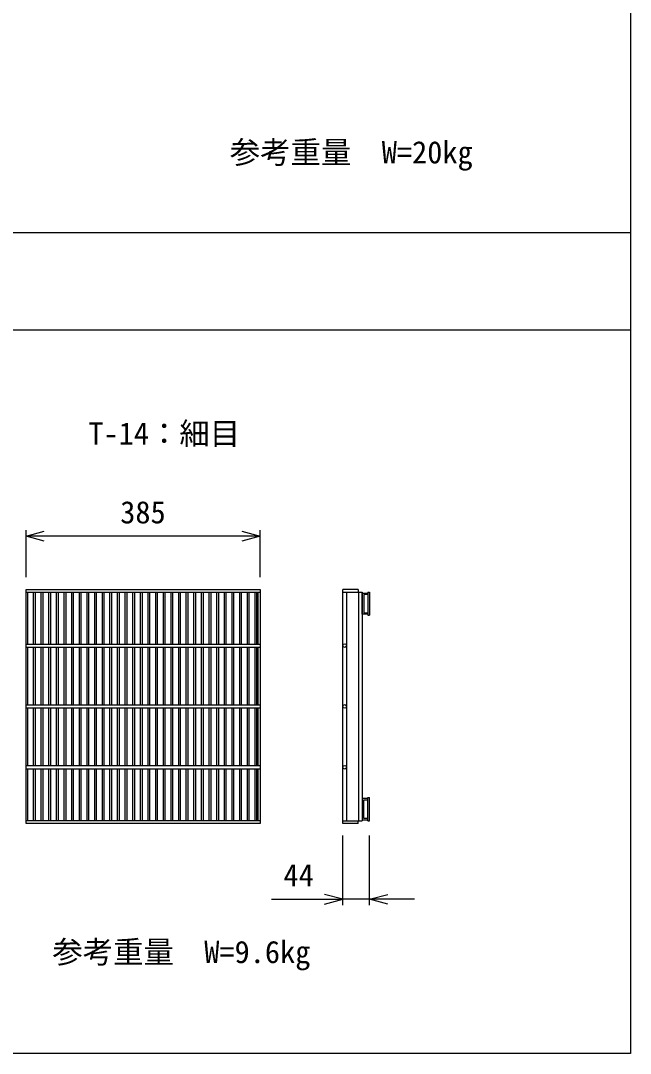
# Model space of a CAD drawing. Units: millimetres, scale not verified. Extents: x -10500 to 10500, y -7425 to 7425.
# Drawn here: x -3153 to -2150, y -1352 to 346 of the extents above; entities that cross this region are included whole.
import ezdxf
from ezdxf.enums import TextEntityAlignment as Align

# ---------------------------------------------------------------- set-up
doc = ezdxf.new("R2010")
doc.units = ezdxf.units.MM
doc.header["$LTSCALE"] = 25
for name, color, linetype, lineweight in [('0-1_DIM', 7, 'Continuous', 25), ('0-3_HATCH', 6, 'Continuous', 25), ('0-7_TXT', 7, 'Continuous', 25)]:
    doc.layers.add(name, color=color, linetype=linetype, lineweight=lineweight)
doc.styles.add('ＭＳ ゴシック', font='')
doc.styles.get('ＭＳ ゴシック').set_extended_font_data('MS Gothic')

msp = doc.modelspace()

# ---------------------------------------------------------------- linework, layer by layer
at = {"layer": '0-1_DIM'}
for p, q in [((-3144.36, -569.24), (-3144.36, -491.74)), ((-2759.36, -569.24), (-2759.36, -491.74)), ((-2759.36, -501.74), (-3144.36, -501.74)), ((-2623.04, -1108.96), (-2623.04, -994.24)), ((-2579.04, -1108.96), (-2579.04, -994.24)), ((-2740.3, -1098.96), (-2623.04, -1098.96)), ((-2579.04, -1098.96), (-2623.04, -1098.96)), ((-2505.08, -1098.96), (-2579.04, -1098.96))]:
    msp.add_line(p, q, dxfattribs=at)
for points in [[(-3114.36, -509.78), (-3144.36, -501.74), (-3114.36, -493.7)], [(-2789.36, -493.7), (-2759.36, -501.74), (-2789.36, -509.78)], [(-2653.04, -1107), (-2623.04, -1098.96), (-2653.04, -1090.92)], [(-2549.04, -1107), (-2579.04, -1098.96), (-2549.04, -1090.92)]]:
    msp.add_lwpolyline(points, dxfattribs=at)
at = {"layer": '0-3_HATCH'}
for p, q in [((-3144.36, -589.24), (-2759.36, -589.24)), ((-3144.36, -974.24), (-3144.36, -589.24)), ((-3144.36, -593.74), (-2759.36, -593.74)), ((-3141.36, -679.24), (-3141.36, -593.74)), ((-3131.8, -679.24), (-3131.8, -593.74)), ((-3128.8, -679.24), (-3128.8, -593.74)), ((-3119.24, -679.24), (-3119.24, -593.74)), ((-3116.24, -679.24), (-3116.24, -593.74)), ((-3106.68, -679.24), (-3106.68, -593.74)), ((-3103.68, -679.24), (-3103.68, -593.74)), ((-3094.12, -679.24), (-3094.12, -593.74)), ((-3091.12, -679.24), (-3091.12, -593.74)), ((-3081.56, -679.24), (-3081.56, -593.74)), ((-3078.56, -679.24), (-3078.56, -593.74)), ((-3069, -679.24), (-3069, -593.74)), ((-3066, -679.24), (-3066, -593.74)), ((-3056.44, -679.24), (-3056.44, -593.74)), ((-3053.44, -679.24), (-3053.44, -593.74)), ((-3043.88, -679.24), (-3043.88, -593.74)), ((-3040.88, -679.24), (-3040.88, -593.74)), ((-3031.32, -679.24), (-3031.32, -593.74)), ((-3028.32, -679.24), (-3028.32, -593.74)), ((-3018.76, -679.24), (-3018.76, -593.74)), ((-3015.76, -679.24), (-3015.76, -593.74)), ((-3006.2, -679.24), (-3006.2, -593.74)), ((-3003.2, -679.24), (-3003.2, -593.74)), ((-2993.64, -679.24), (-2993.64, -593.74)), ((-2990.64, -679.24), (-2990.64, -593.74)), ((-2981.08, -679.24), (-2981.08, -593.74)), ((-2978.08, -679.24), (-2978.08, -593.74)), ((-2968.52, -679.24), (-2968.52, -593.74)), ((-2965.52, -679.24), (-2965.52, -593.74)), ((-2955.96, -679.24), (-2955.96, -593.74)), ((-2952.96, -679.24), (-2952.96, -593.74)), ((-2943.4, -679.24), (-2943.4, -593.74)), ((-2940.4, -679.24), (-2940.4, -593.74)), ((-2930.84, -679.24), (-2930.84, -593.74)), ((-2927.84, -679.24), (-2927.84, -593.74)), ((-2918.28, -679.24), (-2918.28, -593.74)), ((-2915.28, -679.24), (-2915.28, -593.74)), ((-2905.72, -679.24), (-2905.72, -593.74)), ((-2902.72, -679.24), (-2902.72, -593.74)), ((-2893.16, -679.24), (-2893.16, -593.74)), ((-2890.16, -679.24), (-2890.16, -593.74)), ((-2880.6, -679.24), (-2880.6, -593.74)), ((-2877.6, -679.24), (-2877.6, -593.74)), ((-2868.04, -679.24), (-2868.04, -593.74)), ((-2865.04, -679.24), (-2865.04, -593.74)), ((-2855.48, -679.24), (-2855.48, -593.74)), ((-2852.48, -679.24), (-2852.48, -593.74)), ((-2842.92, -679.24), (-2842.92, -593.74)), ((-2839.92, -679.24), (-2839.92, -593.74)), ((-2830.36, -679.24), (-2830.36, -593.74)), ((-2827.36, -679.24), (-2827.36, -593.74)), ((-2817.8, -679.24), (-2817.8, -593.74)), ((-2814.8, -679.24), (-2814.8, -593.74)), ((-2805.24, -679.24), (-2805.24, -593.74)), ((-2802.24, -679.24), (-2802.24, -593.74)), ((-2792.68, -679.24), (-2792.68, -593.74)), ((-2789.68, -679.24), (-2789.68, -593.74)), ((-2780.12, -679.24), (-2780.12, -593.74)), ((-2777.12, -679.24), (-2777.12, -593.74)), ((-2767.56, -679.24), (-2767.56, -593.74)), ((-2764.56, -679.24), (-2764.56, -593.74)), ((-2762.36, -679.24), (-2762.36, -593.74)), ((-2759.36, -589.24), (-2759.36, -974.24)), ((-2598.04, -589.24), (-2623.04, -589.24)), ((-2623.04, -593.74), (-2591.04, -593.74)), ((-2617.04, -593.74), (-2617.04, -969.74)), ((-2598.04, -589.24), (-2598.04, -593.74)), ((-2597.04, -593.74), (-2597.04, -969.74)), ((-2591.04, -593.74), (-2591.04, -969.74)), ((-2582.04, -593.74), (-2582.04, -631.74)), ((-2582.04, -593.74), (-2579.04, -593.74)), ((-2579.04, -593.74), (-2579.04, -631.74)), ((-2591.04, -595.24), (-2582.04, -595.24)), ((-2591.04, -630.24), (-2591.04, -595.24)), ((-2582.04, -597.54), (-2588.74, -597.54)), ((-2588.74, -597.54), (-2588.74, -627.94)), ((-2588.74, -627.94), (-2582.04, -627.94)), ((-2582.04, -630.24), (-2591.04, -630.24)), ((-2582.04, -631.74), (-2579.04, -631.74)), ((-3144.36, -679.24), (-2759.36, -679.24)), ((-3144.36, -684.24), (-2759.36, -684.24)), ((-3141.36, -779.24), (-3141.36, -684.24)), ((-3131.8, -779.24), (-3131.8, -684.24)), ((-3128.8, -779.24), (-3128.8, -684.24)), ((-3119.24, -779.24), (-3119.24, -684.24)), ((-3116.24, -779.24), (-3116.24, -684.24)), ((-3106.68, -779.24), (-3106.68, -684.24)), ((-3103.68, -779.24), (-3103.68, -684.24)), ((-3094.12, -779.24), (-3094.12, -684.24)), ((-3091.12, -779.24), (-3091.12, -684.24)), ((-3081.56, -779.24), (-3081.56, -684.24)), ((-3078.56, -779.24), (-3078.56, -684.24)), ((-3069, -779.24), (-3069, -684.24)), ((-3066, -779.24), (-3066, -684.24)), ((-3056.44, -779.24), (-3056.44, -684.24)), ((-3053.44, -779.24), (-3053.44, -684.24)), ((-3043.88, -779.24), (-3043.88, -684.24)), ((-3040.88, -779.24), (-3040.88, -684.24)), ((-3031.32, -779.24), (-3031.32, -684.24)), ((-3028.32, -779.24), (-3028.32, -684.24)), ((-3018.76, -779.24), (-3018.76, -684.24)), ((-3015.76, -779.24), (-3015.76, -684.24)), ((-3006.2, -779.24), (-3006.2, -684.24)), ((-3003.2, -779.24), (-3003.2, -684.24)), ((-2993.64, -779.24), (-2993.64, -684.24)), ((-2990.64, -779.24), (-2990.64, -684.24)), ((-2981.08, -779.24), (-2981.08, -684.24)), ((-2978.08, -779.24), (-2978.08, -684.24)), ((-2968.52, -779.24), (-2968.52, -684.24)), ((-2965.52, -779.24), (-2965.52, -684.24)), ((-2955.96, -779.24), (-2955.96, -684.24)), ((-2952.96, -779.24), (-2952.96, -684.24)), ((-2943.4, -779.24), (-2943.4, -684.24)), ((-2940.4, -779.24), (-2940.4, -684.24)), ((-2930.84, -779.24), (-2930.84, -684.24)), ((-2927.84, -779.24), (-2927.84, -684.24)), ((-2918.28, -779.24), (-2918.28, -684.24)), ((-2915.28, -779.24), (-2915.28, -684.24)), ((-2905.72, -779.24), (-2905.72, -684.24)), ((-2902.72, -779.24), (-2902.72, -684.24)), ((-2893.16, -779.24), (-2893.16, -684.24)), ((-2890.16, -779.24), (-2890.16, -684.24)), ((-2880.6, -779.24), (-2880.6, -684.24)), ((-2877.6, -779.24), (-2877.6, -684.24)), ((-2868.04, -779.24), (-2868.04, -684.24)), ((-2865.04, -779.24), (-2865.04, -684.24)), ((-2855.48, -779.24), (-2855.48, -684.24)), ((-2852.48, -779.24), (-2852.48, -684.24)), ((-2842.92, -779.24), (-2842.92, -684.24)), ((-2839.92, -779.24), (-2839.92, -684.24)), ((-2830.36, -779.24), (-2830.36, -684.24)), ((-2827.36, -779.24), (-2827.36, -684.24)), ((-2817.8, -779.24), (-2817.8, -684.24)), ((-2814.8, -779.24), (-2814.8, -684.24)), ((-2805.24, -779.24), (-2805.24, -684.24)), ((-2802.24, -779.24), (-2802.24, -684.24)), ((-2792.68, -779.24), (-2792.68, -684.24)), ((-2789.68, -779.24), (-2789.68, -684.24)), ((-2780.12, -779.24), (-2780.12, -684.24)), ((-2777.12, -779.24), (-2777.12, -684.24)), ((-2767.56, -779.24), (-2767.56, -684.24)), ((-2764.56, -779.24), (-2764.56, -684.24)), ((-2762.36, -779.24), (-2762.36, -684.24)), ((-3144.36, -779.24), (-2759.36, -779.24)), ((-3144.36, -784.24), (-2759.36, -784.24)), ((-3141.36, -879.24), (-3141.36, -784.24)), ((-3131.8, -879.24), (-3131.8, -784.24)), ((-3128.8, -879.24), (-3128.8, -784.24)), ((-3119.24, -879.24), (-3119.24, -784.24)), ((-3116.24, -879.24), (-3116.24, -784.24)), ((-3106.68, -879.24), (-3106.68, -784.24)), ((-3103.68, -879.24), (-3103.68, -784.24)), ((-3094.12, -879.24), (-3094.12, -784.24)), ((-3091.12, -879.24), (-3091.12, -784.24)), ((-3081.56, -879.24), (-3081.56, -784.24)), ((-3078.56, -879.24), (-3078.56, -784.24)), ((-3069, -879.24), (-3069, -784.24)), ((-3066, -879.24), (-3066, -784.24)), ((-3056.44, -879.24), (-3056.44, -784.24)), ((-3053.44, -879.24), (-3053.44, -784.24)), ((-3043.88, -879.24), (-3043.88, -784.24)), ((-3040.88, -879.24), (-3040.88, -784.24)), ((-3031.32, -879.24), (-3031.32, -784.24)), ((-3028.32, -879.24), (-3028.32, -784.24)), ((-3018.76, -879.24), (-3018.76, -784.24)), ((-3015.76, -879.24), (-3015.76, -784.24)), ((-3006.2, -879.24), (-3006.2, -784.24)), ((-3003.2, -879.24), (-3003.2, -784.24)), ((-2993.64, -879.24), (-2993.64, -784.24)), ((-2990.64, -879.24), (-2990.64, -784.24)), ((-2981.08, -879.24), (-2981.08, -784.24)), ((-2978.08, -879.24), (-2978.08, -784.24)), ((-2968.52, -879.24), (-2968.52, -784.24)), ((-2965.52, -879.24), (-2965.52, -784.24)), ((-2955.96, -879.24), (-2955.96, -784.24)), ((-2952.96, -879.24), (-2952.96, -784.24)), ((-2943.4, -879.24), (-2943.4, -784.24)), ((-2940.4, -879.24), (-2940.4, -784.24)), ((-2930.84, -879.24), (-2930.84, -784.24)), ((-2927.84, -879.24), (-2927.84, -784.24)), ((-2918.28, -879.24), (-2918.28, -784.24)), ((-2915.28, -879.24), (-2915.28, -784.24)), ((-2905.72, -879.24), (-2905.72, -784.24)), ((-2902.72, -879.24), (-2902.72, -784.24)), ((-2893.16, -879.24), (-2893.16, -784.24)), ((-2890.16, -879.24), (-2890.16, -784.24)), ((-2880.6, -879.24), (-2880.6, -784.24)), ((-2877.6, -879.24), (-2877.6, -784.24)), ((-2868.04, -879.24), (-2868.04, -784.24)), ((-2865.04, -879.24), (-2865.04, -784.24)), ((-2855.48, -879.24), (-2855.48, -784.24)), ((-2852.48, -879.24), (-2852.48, -784.24)), ((-2842.92, -879.24), (-2842.92, -784.24)), ((-2839.92, -879.24), (-2839.92, -784.24)), ((-2830.36, -879.24), (-2830.36, -784.24)), ((-2827.36, -879.24), (-2827.36, -784.24)), ((-2817.8, -879.24), (-2817.8, -784.24)), ((-2814.8, -879.24), (-2814.8, -784.24)), ((-2805.24, -879.24), (-2805.24, -784.24)), ((-2802.24, -879.24), (-2802.24, -784.24)), ((-2792.68, -879.24), (-2792.68, -784.24)), ((-2789.68, -879.24), (-2789.68, -784.24)), ((-2780.12, -879.24), (-2780.12, -784.24)), ((-2777.12, -879.24), (-2777.12, -784.24)), ((-2767.56, -879.24), (-2767.56, -784.24)), ((-2764.56, -879.24), (-2764.56, -784.24)), ((-2762.36, -879.24), (-2762.36, -784.24)), ((-3144.36, -879.24), (-2759.36, -879.24)), ((-3144.36, -884.24), (-2759.36, -884.24)), ((-3141.36, -969.74), (-3141.36, -884.24)), ((-3131.8, -969.74), (-3131.8, -884.24)), ((-3128.8, -969.74), (-3128.8, -884.24)), ((-3119.24, -969.74), (-3119.24, -884.24)), ((-3116.24, -969.74), (-3116.24, -884.24)), ((-3106.68, -969.74), (-3106.68, -884.24)), ((-3103.68, -969.74), (-3103.68, -884.24)), ((-3094.12, -969.74), (-3094.12, -884.24)), ((-3091.12, -969.74), (-3091.12, -884.24)), ((-3081.56, -969.74), (-3081.56, -884.24)), ((-3078.56, -969.74), (-3078.56, -884.24)), ((-3069, -969.74), (-3069, -884.24)), ((-3066, -969.74), (-3066, -884.24)), ((-3056.44, -969.74), (-3056.44, -884.24)), ((-3053.44, -969.74), (-3053.44, -884.24)), ((-3043.88, -969.74), (-3043.88, -884.24)), ((-3040.88, -969.74), (-3040.88, -884.24)), ((-3031.32, -969.74), (-3031.32, -884.24)), ((-3028.32, -969.74), (-3028.32, -884.24)), ((-3018.76, -969.74), (-3018.76, -884.24)), ((-3015.76, -969.74), (-3015.76, -884.24)), ((-3006.2, -969.74), (-3006.2, -884.24)), ((-3003.2, -969.74), (-3003.2, -884.24)), ((-2993.64, -969.74), (-2993.64, -884.24)), ((-2990.64, -969.74), (-2990.64, -884.24)), ((-2981.08, -969.74), (-2981.08, -884.24)), ((-2978.08, -969.74), (-2978.08, -884.24)), ((-2968.52, -969.74), (-2968.52, -884.24)), ((-2965.52, -969.74), (-2965.52, -884.24)), ((-2955.96, -969.74), (-2955.96, -884.24)), ((-2952.96, -969.74), (-2952.96, -884.24)), ((-2943.4, -969.74), (-2943.4, -884.24)), ((-2940.4, -969.74), (-2940.4, -884.24)), ((-2930.84, -969.74), (-2930.84, -884.24)), ((-2927.84, -969.74), (-2927.84, -884.24)), ((-2918.28, -969.74), (-2918.28, -884.24)), ((-2915.28, -969.74), (-2915.28, -884.24)), ((-2905.72, -969.74), (-2905.72, -884.24)), ((-2902.72, -969.74), (-2902.72, -884.24)), ((-2893.16, -969.74), (-2893.16, -884.24)), ((-2890.16, -969.74), (-2890.16, -884.24)), ((-2880.6, -969.74), (-2880.6, -884.24)), ((-2877.6, -969.74), (-2877.6, -884.24)), ((-2868.04, -969.74), (-2868.04, -884.24)), ((-2865.04, -969.74), (-2865.04, -884.24)), ((-2855.48, -969.74), (-2855.48, -884.24)), ((-2852.48, -969.74), (-2852.48, -884.24)), ((-2842.92, -969.74), (-2842.92, -884.24)), ((-2839.92, -969.74), (-2839.92, -884.24)), ((-2830.36, -969.74), (-2830.36, -884.24)), ((-2827.36, -969.74), (-2827.36, -884.24)), ((-2817.8, -969.74), (-2817.8, -884.24)), ((-2814.8, -969.74), (-2814.8, -884.24)), ((-2805.24, -969.74), (-2805.24, -884.24)), ((-2802.24, -969.74), (-2802.24, -884.24)), ((-2792.68, -969.74), (-2792.68, -884.24)), ((-2789.68, -969.74), (-2789.68, -884.24)), ((-2780.12, -969.74), (-2780.12, -884.24)), ((-2777.12, -969.74), (-2777.12, -884.24)), ((-2767.56, -969.74), (-2767.56, -884.24)), ((-2764.56, -969.74), (-2764.56, -884.24)), ((-2762.36, -969.74), (-2762.36, -884.24)), ((-2591.04, -933.24), (-2591.04, -968.24)), ((-2582.04, -933.24), (-2591.04, -933.24)), ((-2582.04, -969.74), (-2582.04, -931.74)), ((-2582.04, -931.74), (-2579.04, -931.74)), ((-2579.04, -969.74), (-2579.04, -931.74)), ((-2588.74, -965.94), (-2588.74, -935.54)), ((-2588.74, -935.54), (-2582.04, -935.54)), ((-2582.04, -965.94), (-2588.74, -965.94)), ((-2759.36, -969.74), (-3144.36, -969.74)), ((-2759.36, -974.24), (-3144.36, -974.24)), ((-2623.04, -969.74), (-2591.04, -969.74)), ((-2598.04, -974.24), (-2598.04, -969.74)), ((-2591.04, -968.24), (-2582.04, -968.24)), ((-2582.04, -969.74), (-2579.04, -969.74))]:
    msp.add_line(p, q, dxfattribs=at)
msp.add_lwpolyline([(-2598.04, -974.24), (-2623.04, -974.24), (-2623.04, -589.24)], dxfattribs=at)
for centre in [(-2620.04, -681.74), (-2620.04, -781.74), (-2620.04, -881.74)]:
    msp.add_circle(centre, 3, dxfattribs=at)
at = {"layer": '0-7_TXT'}
for p, q in [((-8250, -2.43), (-2150, -2.43)), ((-8250, -162.43), (-2150, -162.43))]:
    msp.add_line(p, q, dxfattribs=at)
msp.add_lwpolyline([(-2150, 1947.57), (-2150, -1352.43), (-8250, -1352.43), (-8250, 1947.57)], dxfattribs=at)

# ---------------------------------------------------------------- texts
at = {"layer": '0-1_DIM', "style": 'ＭＳ ゴシック'}
for s, p in [('参考重量\u3000W=20kg', (-2809.05, 100.37)), ('385', (-2989.36, -491.74)), ('44', (-2720.79, -1088.96)), ('参考重量\u3000W=9.6kg', (-3101.09, -1214.98))]:
    msp.add_text(s, height=36.66, dxfattribs=at).set_placement(p, align=Align.BOTTOM_LEFT)
at = {"layer": '0-7_TXT', "style": 'ＭＳ ゴシック'}
msp.add_text('T-14：細目 ', height=36.66, dxfattribs=at).set_placement((-3041.82, -362.28), align=Align.BOTTOM_LEFT)

doc.saveas('drawing.dxf')
